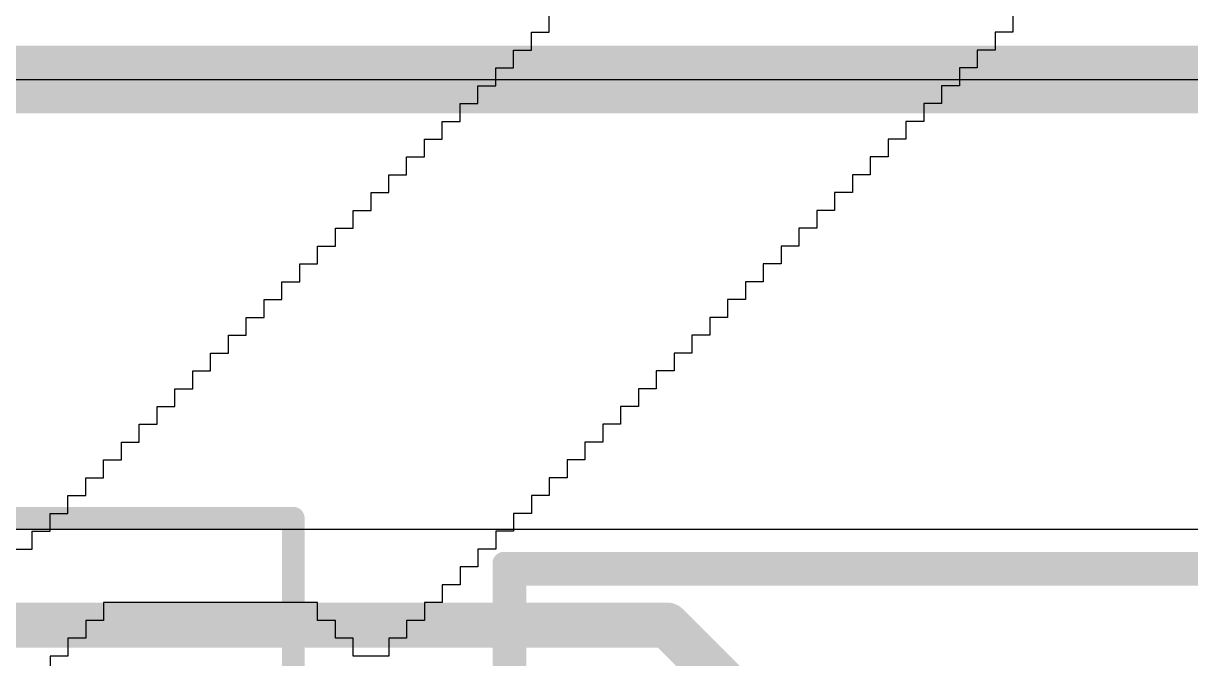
# Model space of a CAD drawing. Header units: inches. Extents: x 1.37 to 7.44, y 1.69 to 5.2.
# Drawn here: x 5.0051 to 5.4135, y 2.6713 to 2.8937 of the extents above; entities that cross this region are included whole.
import ezdxf

# ---------------------------------------------------------------- set-up
doc = ezdxf.new("R2010")
doc.units = ezdxf.units.IN
doc.header["$MEASUREMENT"] = 0
for name, color, linetype in [('Bottom Layer', 5, 'Continuous'), ('Bottom Overlay', 54, 'Continuous'), ('Top 3D Body', 56, 'Continuous'), ('Top Assembly', 56, 'Continuous'), ('Top Courtyard', 56, 'Continuous'), ('Top Layer', 1, 'Continuous'), ('Top Overlay', 2, 'Continuous')]:
    doc.layers.add(name, color=color, linetype=linetype)

# ---------------------------------------------------------------- blocks, each defined once
blk = doc.blocks.new('FP_VR37_MFG_36')
at = {"layer": 'Top Assembly'}
for points in [[(-0.33583, 0.08268, 0.00787, 0.00787, 0), (-0.33583, -0.08268, 0.00787, 0.00787, 0)], [(0.33583, -0.08268, 0.00787, 0.00787, 0), (-0.33583, -0.08268, 0.00787, 0.00787, 0)]]:
    blk.add_lwpolyline(points, format="xyseb", dxfattribs=at)
blk.add_lwpolyline([(-0.3378, -0.08268, 0.00394, 0.00394, 1), (-0.33386, -0.08268, 0.00394, 0.00394, 1)], format="xyseb", close=True, dxfattribs=at)
blk.add_lwpolyline([(-0.3378, -0.08268, 0.00394, 0.00394, 1), (-0.33386, -0.08268, 0.00394, 0.00394, 1)], format="xyseb", close=True, dxfattribs=at)
at = {"layer": 'Top Courtyard'}
for points in [[(-0.33583, 0.08268, 0.00787, 0.00787, 0), (-0.33583, -0.08268, 0.00787, 0.00787, 0)], [(0.33583, -0.08268, 0.00787, 0.00787, 0), (-0.33583, -0.08268, 0.00787, 0.00787, 0)]]:
    blk.add_lwpolyline(points, format="xyseb", dxfattribs=at)
blk.add_lwpolyline([(-0.3378, -0.08268, 0.00394, 0.00394, 1), (-0.33386, -0.08268, 0.00394, 0.00394, 1)], format="xyseb", close=True, dxfattribs=at)
blk.add_lwpolyline([(-0.3378, -0.08268, 0.00394, 0.00394, 1), (-0.33386, -0.08268, 0.00394, 0.00394, 1)], format="xyseb", close=True, dxfattribs=at)
blk = doc.blocks.new('FP_B7B_EH_A_LF_SN_MFG_38')
at = {"layer": 'Top 3D Body'}
for points in [[(-0.3937, -0.0748, 0.00787, 0.00787, 0), (-0.3937, 0.0748, 0.00787, 0.00787, 0)], [(-0.3937, 0.0748, 0.00787, 0.00787, 0), (0.3937, 0.0748, 0.00787, 0.00787, 0)]]:
    blk.add_lwpolyline(points, format="xyseb", dxfattribs=at)
blk.add_lwpolyline([(-0.39567, 0.0748, 0.00394, 0.00394, 1), (-0.39173, 0.0748, 0.00394, 0.00394, 1)], format="xyseb", close=True, dxfattribs=at)
blk.add_lwpolyline([(-0.39567, 0.0748, 0.00394, 0.00394, 1), (-0.39173, 0.0748, 0.00394, 0.00394, 1)], format="xyseb", close=True, dxfattribs=at)
at = {"layer": 'Top Assembly'}
for points in [[(-0.39764, -0.07874, 0.00787, 0.00787, 0), (-0.39764, 0.07874, 0.00787, 0.00787, 0)], [(-0.39764, 0.07874, 0.00787, 0.00787, 0), (0.39764, 0.07874, 0.00787, 0.00787, 0)]]:
    blk.add_lwpolyline(points, format="xyseb", dxfattribs=at)
blk.add_lwpolyline([(-0.39961, 0.07874, 0.00394, 0.00394, 1), (-0.39567, 0.07874, 0.00394, 0.00394, 1)], format="xyseb", close=True, dxfattribs=at)
blk.add_lwpolyline([(-0.39961, 0.07874, 0.00394, 0.00394, 1), (-0.39567, 0.07874, 0.00394, 0.00394, 1)], format="xyseb", close=True, dxfattribs=at)
at = {"layer": 'Top Courtyard'}
for points in [[(-0.39764, -0.07874, 0.00787, 0.00787, 0), (-0.39764, 0.07874, 0.00787, 0.00787, 0)], [(-0.39764, 0.07874, 0.00787, 0.00787, 0), (0.39764, 0.07874, 0.00787, 0.00787, 0)]]:
    blk.add_lwpolyline(points, format="xyseb", dxfattribs=at)
blk.add_lwpolyline([(-0.39961, 0.07874, 0.00394, 0.00394, 1), (-0.39567, 0.07874, 0.00394, 0.00394, 1)], format="xyseb", close=True, dxfattribs=at)
blk.add_lwpolyline([(-0.39961, 0.07874, 0.00394, 0.00394, 1), (-0.39567, 0.07874, 0.00394, 0.00394, 1)], format="xyseb", close=True, dxfattribs=at)
at = {"layer": 'Top Overlay'}
for points in [[(-0.3937, -0.0748, 0.00787, 0.00787, 0), (-0.3937, 0.0748, 0.00787, 0.00787, 0)], [(-0.3937, 0.0748, 0.00787, 0.00787, 0), (0.3937, 0.0748, 0.00787, 0.00787, 0)]]:
    blk.add_lwpolyline(points, format="xyseb", dxfattribs=at)
blk.add_lwpolyline([(-0.39567, 0.0748, 0.00394, 0.00394, 1), (-0.39173, 0.0748, 0.00394, 0.00394, 1)], format="xyseb", close=True, dxfattribs=at)
blk.add_lwpolyline([(-0.39567, 0.0748, 0.00394, 0.00394, 1), (-0.39173, 0.0748, 0.00394, 0.00394, 1)], format="xyseb", close=True, dxfattribs=at)

msp = doc.modelspace()

# ---------------------------------------------------------------- linework, layer by layer
at = {"layer": 'Bottom Layer'}
msp.add_line((3.87541, 2.87402), (5.45388, 2.87402), dxfattribs=at)
at = {"layer": 'Bottom Overlay'}
for p, q in [((5.18915, 2.89054), (5.18915, 2.89678)), ((5.35133, 2.89678), (5.35133, 2.89054)), ((5.18292, 2.8843), (5.18292, 2.89054)), ((5.18292, 2.89054), (5.18915, 2.89054)), ((5.35133, 2.89054), (5.3451, 2.89054)), ((5.3451, 2.89054), (5.3451, 2.8843)), ((5.17668, 2.87807), (5.17668, 2.8843)), ((5.17668, 2.8843), (5.18292, 2.8843)), ((5.3451, 2.8843), (5.33886, 2.8843)), ((5.33886, 2.8843), (5.33886, 2.87807)), ((5.17044, 2.87183), (5.17044, 2.87807)), ((5.17044, 2.87807), (5.17668, 2.87807)), ((5.33886, 2.87807), (5.33262, 2.87807)), ((5.33262, 2.87807), (5.33262, 2.87183)), ((5.1642, 2.86559), (5.1642, 2.87183)), ((5.1642, 2.87183), (5.17044, 2.87183)), ((5.33262, 2.87183), (5.32638, 2.87183)), ((5.32638, 2.87183), (5.32638, 2.86559)), ((5.15797, 2.85935), (5.15797, 2.86559)), ((5.15797, 2.86559), (5.1642, 2.86559)), ((5.32638, 2.86559), (5.32015, 2.86559)), ((5.32015, 2.86559), (5.32015, 2.85935)), ((5.15173, 2.85312), (5.15173, 2.85935)), ((5.15173, 2.85935), (5.15797, 2.85935)), ((5.32015, 2.85935), (5.31391, 2.85935)), ((5.31391, 2.85935), (5.31391, 2.85312)), ((5.14549, 2.84688), (5.14549, 2.85312)), ((5.14549, 2.85312), (5.15173, 2.85312)), ((5.31391, 2.85312), (5.30767, 2.85312)), ((5.30767, 2.85312), (5.30767, 2.84688)), ((5.13925, 2.84064), (5.13925, 2.84688)), ((5.13925, 2.84688), (5.14549, 2.84688)), ((5.30767, 2.84688), (5.30143, 2.84688)), ((5.30143, 2.84688), (5.30143, 2.84064)), ((5.13302, 2.8344), (5.13302, 2.84064)), ((5.13302, 2.84064), (5.13925, 2.84064)), ((5.30143, 2.84064), (5.29519, 2.84064)), ((5.29519, 2.84064), (5.29519, 2.8344)), ((5.12678, 2.82816), (5.12678, 2.8344)), ((5.12678, 2.8344), (5.13302, 2.8344)), ((5.29519, 2.8344), (5.28896, 2.8344)), ((5.28896, 2.8344), (5.28896, 2.82816)), ((5.12054, 2.82193), (5.12054, 2.82816)), ((5.12054, 2.82816), (5.12678, 2.82816)), ((5.28896, 2.82816), (5.28272, 2.82816)), ((5.28272, 2.82816), (5.28272, 2.82193)), ((5.1143, 2.81569), (5.1143, 2.82193)), ((5.1143, 2.82193), (5.12054, 2.82193)), ((5.28272, 2.82193), (5.27648, 2.82193)), ((5.27648, 2.82193), (5.27648, 2.81569)), ((5.10807, 2.80945), (5.10807, 2.81569)), ((5.10807, 2.81569), (5.1143, 2.81569)), ((5.27648, 2.81569), (5.27024, 2.81569)), ((5.27024, 2.81569), (5.27024, 2.80945)), ((5.10183, 2.80321), (5.10183, 2.80945)), ((5.10183, 2.80945), (5.10807, 2.80945)), ((5.27024, 2.80945), (5.26401, 2.80945)), ((5.26401, 2.80945), (5.26401, 2.80321)), ((5.09559, 2.79698), (5.09559, 2.80321)), ((5.09559, 2.80321), (5.10183, 2.80321)), ((5.26401, 2.80321), (5.25777, 2.80321)), ((5.25777, 2.80321), (5.25777, 2.79698)), ((5.08935, 2.79074), (5.08935, 2.79698)), ((5.08935, 2.79698), (5.09559, 2.79698)), ((5.25777, 2.79698), (5.25153, 2.79698)), ((5.25153, 2.79698), (5.25153, 2.79074)), ((5.08311, 2.7845), (5.08311, 2.79074)), ((5.08311, 2.79074), (5.08935, 2.79074)), ((5.25153, 2.79074), (5.24529, 2.79074)), ((5.24529, 2.79074), (5.24529, 2.7845)), ((5.07688, 2.77826), (5.07688, 2.7845)), ((5.07688, 2.7845), (5.08311, 2.7845)), ((5.24529, 2.7845), (5.23906, 2.7845)), ((5.23906, 2.7845), (5.23906, 2.77826)), ((5.07064, 2.77203), (5.07064, 2.77826)), ((5.07064, 2.77826), (5.07688, 2.77826)), ((5.23906, 2.77826), (5.23282, 2.77826)), ((5.23282, 2.77826), (5.23282, 2.77203)), ((5.0644, 2.76579), (5.0644, 2.77203)), ((5.0644, 2.77203), (5.07064, 2.77203)), ((5.23282, 2.77203), (5.22658, 2.77203)), ((5.22658, 2.77203), (5.22658, 2.76579)), ((5.05816, 2.75955), (5.05816, 2.76579)), ((5.05816, 2.76579), (5.0644, 2.76579)), ((5.22658, 2.76579), (5.22034, 2.76579)), ((5.22034, 2.76579), (5.22034, 2.75955)), ((5.05193, 2.75331), (5.05193, 2.75955)), ((5.05193, 2.75955), (5.05816, 2.75955)), ((5.22034, 2.75955), (5.21411, 2.75955)), ((5.21411, 2.75955), (5.21411, 2.75331)), ((5.04569, 2.74708), (5.04569, 2.75331)), ((5.04569, 2.75331), (5.05193, 2.75331)), ((5.21411, 2.75331), (5.20787, 2.75331)), ((5.20787, 2.75331), (5.20787, 2.74708)), ((5.03945, 2.74084), (5.03945, 2.74708)), ((5.03945, 2.74708), (5.04569, 2.74708)), ((5.20787, 2.74708), (5.20163, 2.74708)), ((5.20163, 2.74708), (5.20163, 2.74084)), ((5.03321, 2.7346), (5.03321, 2.74084)), ((5.03321, 2.74084), (5.03945, 2.74084)), ((5.20163, 2.74084), (5.19539, 2.74084)), ((5.19539, 2.74084), (5.19539, 2.7346)), ((5.02698, 2.72836), (5.02698, 2.7346)), ((5.02698, 2.7346), (5.03321, 2.7346)), ((5.19539, 2.7346), (5.18915, 2.7346)), ((5.18915, 2.7346), (5.18915, 2.72836)), ((5.02074, 2.72213), (5.02074, 2.72836)), ((5.02074, 2.72836), (5.02698, 2.72836)), ((5.18915, 2.72836), (5.18292, 2.72836)), ((5.18292, 2.72836), (5.18292, 2.72213)), ((5.0145, 2.71589), (5.0145, 2.72213)), ((5.0145, 2.72213), (5.02074, 2.72213)), ((5.18292, 2.72213), (5.17668, 2.72213)), ((5.17668, 2.72213), (5.17668, 2.71589)), ((5.00826, 2.70965), (5.00826, 2.71589)), ((5.00826, 2.71589), (5.0145, 2.71589)), ((5.17668, 2.71589), (5.17044, 2.71589)), ((5.17044, 2.71589), (5.17044, 2.70965)), ((5.00203, 2.70965), (5.00826, 2.70965)), ((5.17044, 2.70965), (5.1642, 2.70965)), ((5.1642, 2.70965), (5.1642, 2.70341)), ((5.1642, 2.70341), (5.15797, 2.70341)), ((5.15797, 2.70341), (5.15797, 2.69717)), ((5.15797, 2.69717), (5.15173, 2.69717)), ((5.15173, 2.69717), (5.15173, 2.69094)), ((5.10807, 2.69094), (5.03321, 2.69094)), ((5.03321, 2.69094), (5.03321, 2.6847)), ((5.10807, 2.6847), (5.10807, 2.69094)), ((5.15173, 2.69094), (5.14549, 2.69094)), ((5.14549, 2.69094), (5.14549, 2.6847)), ((5.03321, 2.6847), (5.02698, 2.6847)), ((5.02698, 2.6847), (5.02698, 2.67846)), ((5.1143, 2.6847), (5.10807, 2.6847)), ((5.1143, 2.67846), (5.1143, 2.6847)), ((5.14549, 2.6847), (5.13925, 2.6847)), ((5.13925, 2.6847), (5.13925, 2.67846)), ((5.02698, 2.67846), (5.02074, 2.67846)), ((5.02074, 2.67846), (5.02074, 2.67222)), ((5.12054, 2.67846), (5.1143, 2.67846)), ((5.12054, 2.67222), (5.12054, 2.67846)), ((5.13925, 2.67846), (5.13302, 2.67846)), ((5.13302, 2.67846), (5.13302, 2.67222)), ((5.02074, 2.67222), (5.0145, 2.67222)), ((5.0145, 2.67222), (5.0145, 2.66599)), ((5.13302, 2.67222), (5.12054, 2.67222))]:
    msp.add_line(p, q, dxfattribs=at)
at = {"layer": 'Top Layer'}
for p, q in [((3.85827, 2.87402), (5.73491, 2.87402)), ((5.60483, 2.71654), (4.6063, 2.71654))]:
    msp.add_line(p, q, dxfattribs=at)
for points in [[(4.87285, 2.68307, 0.01575, 0.01575, 0), (5.23031, 2.68307, 0.01575, 0.01575, 0)], [(5.23031, 2.68307, 0.01575, 0.01575, 0), (5.27559, 2.6378, 0.01575, 0.01575, 0)]]:
    msp.add_lwpolyline(points, format="xyseb", dxfattribs=at)
msp.add_lwpolyline([(5.22638, 2.68307, 0.00787, 0.00787, 1), (5.23425, 2.68307, 0.00787, 0.00787, 1)], format="xyseb", close=True, dxfattribs=at)
msp.add_lwpolyline([(5.22638, 2.68307, 0.00787, 0.00787, 1), (5.23425, 2.68307, 0.00787, 0.00787, 1)], format="xyseb", close=True, dxfattribs=at)
at = {"layer": 'Top Overlay'}
msp.add_lwpolyline([(3.85827, 2.87402, 0.02362, 0.02362, 0), (6.45669, 2.87402, 0.02362, 0.02362, 0)], format="xyseb", dxfattribs=at)

# ---------------------------------------------------------------- block references
at = {"rotation": 180}
msp.add_blockref('FP_VR37_MFG_36', (4.76378, 2.6378), dxfattribs=at)
msp.add_blockref('FP_B7B_EH_A_LF_SN_MFG_38', (5.57087, 2.62598))

doc.saveas('drawing.dxf')
